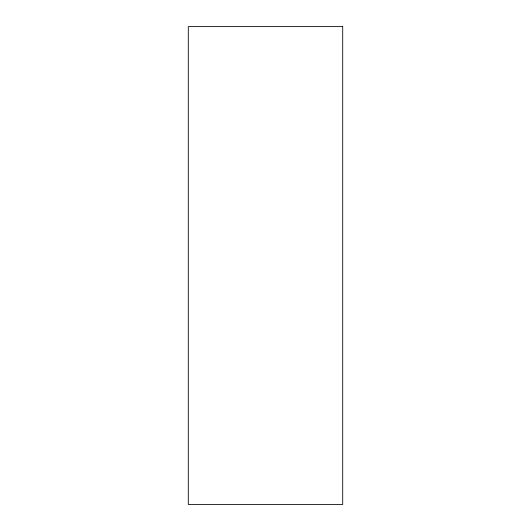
<?xml version="1.0" encoding="UTF-8"?>
<svg xmlns="http://www.w3.org/2000/svg" width="531" height="531" viewBox="0 0 531 531"><rect width="100%" height="100%" fill="white"/><g stroke="black" fill="none" stroke-linecap="round" stroke-linejoin="round"><path stroke-width="0.8" d="M342.707 26.61L188.293 26.61L188.293 504.45L342.707 504.45L342.707 26.55"/></g></svg>
